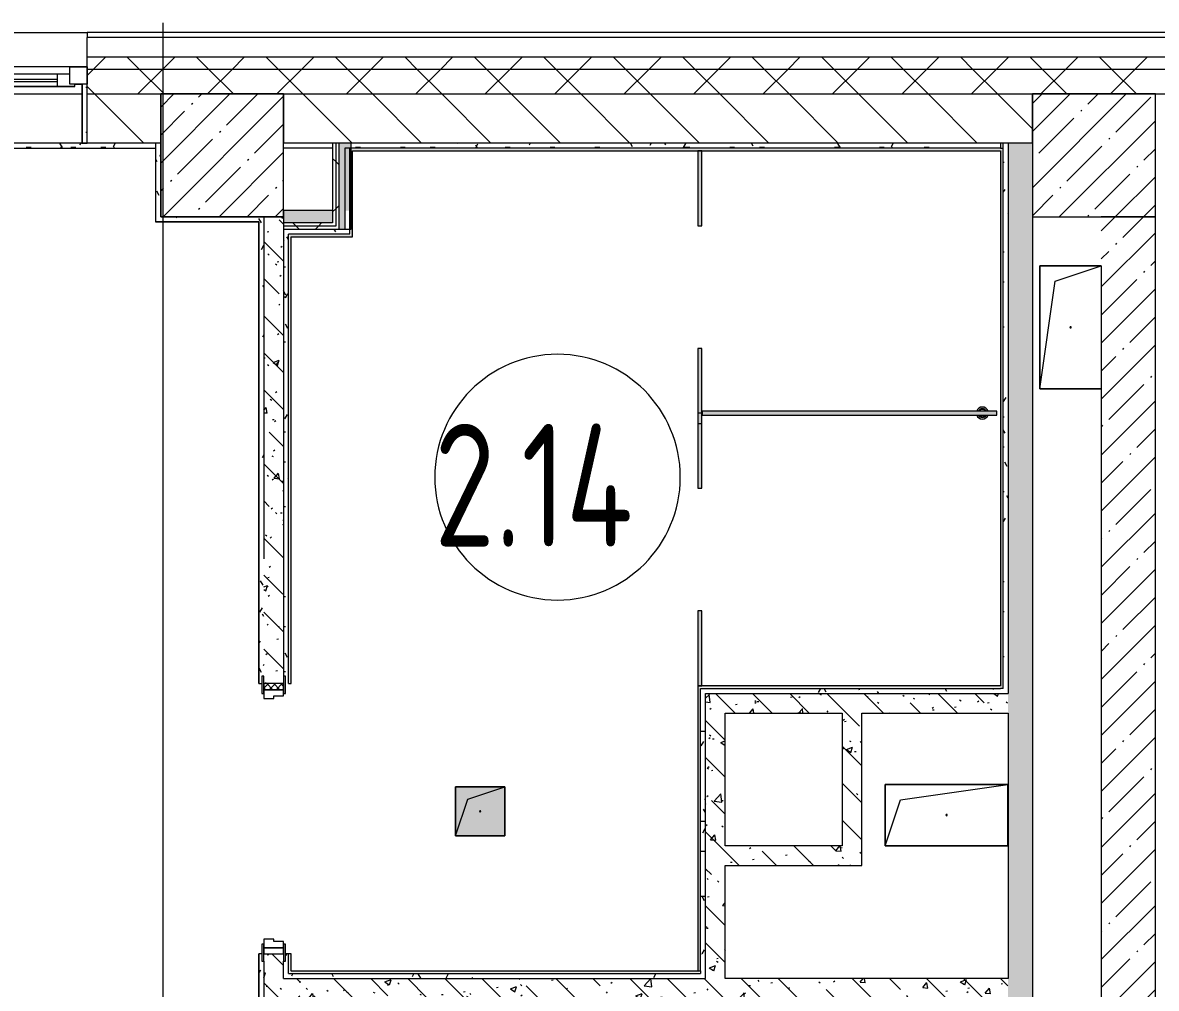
# Model space of a CAD drawing. Header units: millimetres. Extents: x -625 to 415037, y -3642 to 102118.
# Drawn here: x 228860 to 233476, y 23459 to 27389 of the extents above; entities that cross this region are included whole.
import ezdxf

# ---------------------------------------------------------------- set-up
doc = ezdxf.new("R2010")
doc.units = ezdxf.units.MM
for name, color, linetype, lineweight in [('A-AREA-IDEN', 7, 'Continuous', 9), ('A-DOOR-FRAM-2', 7, 'Continuous', 5), ('A-GENM', 7, 'Continuous', 9), ('A-GENM-1', 7, 'Continuous', 20), ('A-GLAZ', 7, 'Continuous', 9), ('A-GLAZ-1', 7, 'Continuous', 5), ('A-WALL', 7, 'Continuous', 5), ('I-WALL', 7, 'Continuous', 5), ('S-COLS', 7, 'Continuous', 9), ('S-COLS-1', 7, 'Continuous', 5), ('Оси', 7, 'Continuous', 9)]:
    doc.layers.add(name, color=color, linetype=linetype, lineweight=lineweight)
doc.layers.add('A-AREA-PATT-2', color=7, linetype='Continuous', lineweight=5, true_color=0xcde0ef, transparency=1)
for name, color, linetype, lineweight, true_color in [('A-DOOR-1', 7, 'Continuous', 5, 0xc0c0c0), ('A-DOOR-FRAM-1', 7, 'Continuous', 5, 0xc0c0c0), ('A-WALL-1', 9, 'Continuous', 5, 0x808080), ('A-WALL-FNSH-1', 9, 'Continuous', 5, 0x808080)]:
    doc.layers.add(name, color=color, linetype=linetype, lineweight=lineweight, true_color=true_color)
doc.layers.get('A-DOOR-1').off()
doc.styles.add('СПДС', font='ГОСТ тип А.ttf', dxfattribs={"width": 0.9})
pattern_1 = [(45, (148772.12, -0.94), (-114.04925, 114.04925), []), (45, (148886.17, -0.94), (-114.04925, 114.04925), [201.612, -40.322, 6.706, -33.617])]
pattern_2 = [(135, (148772.12, -0.94), (-150.8683, -150.8683), [213.36, -35.56, 7.112, -35.56]), (135, (148772.12, 149.83), (-150.8683, -150.8683), []), (50, (148772.12, -0.94), (255.05767, -22.3145), [26.67, -293.37]), (355, (148772.12, -0.94), (-49.3404, 267.47914), [21.336, -234.696]), (100.451, (148793.38, -2.8), (205.7195, 245.16356), [22.666, -249.326]), (46.184, (148772.12, 70.18), (379.511, -58.86), [40.005, -440.055]), (96.636, (148803.75, 65.27), (332.3634, 346.3991), [33.999, -373.989]), (351.184, (148772.12, 70.18), (332.3669, 346.3953), [32.004, -352.044]), (21, (148807.68, 52.4), (212.26017, -143.1711), [26.67, -293.37]), (326, (148807.68, 52.4), (86.5224, 257.8632), [21.336, -234.696]), (71.451, (148825.37, 40.47), (298.78395, 114.6901), [22.666, -249.326]), (37.5, (148772.12, -0.94), (4.32385, 118.37751), [6.706, -225.146, 6.706, -231.546, -235.585]), (37.5, (148772.12, -0.94), (4.32385, 118.37751), [-470.103, 6.706, -228.879]), (7.5, (148772.12, -0.94), (93.54758, 140.2533), [6.706, -129.134, 6.706, -219.812, -89.789]), (7.5, (148772.12, -0.94), (93.54758, 140.2533), [-362.356, 6.706, -83.083]), (327.5, (148692.82, -0.94), (189.82734, -8.02019), [6.706, -82.194, 6.706, -270.662, -368.046]), (327.5, (148692.82, -0.94), (189.82734, -8.02019), [-366.268, 6.706, -361.34]), (317.5, (148657.26, -0.94), (207.38114, 35.59764), [6.706, -108.864, 6.706, -177.495, -261.366]), (317.5, (148657.26, -0.94), (207.38114, 35.59764), [-299.771, 6.706, -254.66])]
pattern_3 = [(45, (148772.12, -0.94), (-141.42136, 141.42136), []), (135, (148772.12, -0.94), (-141.42136, -141.42136), [])]
pattern_4 = [(0, (148772.123, -0.94), (243.84, 60.96), [20.117, -162.763, 20.117, -162.763, -975.36]), (0, (148772.123, -0.94), (243.84, 60.96), [-365.76, 20.117, -345.643, 20.117, -162.763, -426.72]), (0, (148772.123, -0.94), (243.84, 60.96), [-914.4, 20.117, -101.803, 20.117, -284.683]), (120, (148863.563, 29.54), (-174.71291, 180.691634), [20.117, -162.763, 20.117, -162.763, -975.36]), (120, (148863.563, 29.54), (-174.71291, 180.691634), [-365.76, 20.117, -345.643, 20.117, -162.763, -426.72]), (120, (148863.563, 29.54), (-174.71291, 180.691634), [-914.4, 20.117, -101.803, 20.117, -284.683]), (240, (148894.043, 151.46), (-69.12709, -241.651634), [20.117, -162.763, 20.117, -162.763, -975.36]), (240, (148894.043, 151.46), (-69.12709, -241.651634), [-365.76, 20.117, -345.643, 20.117, -162.763, -426.72]), (240, (148894.043, 151.46), (-69.12709, -241.651634), [-914.4, 20.117, -101.803, 20.117, -284.683])]
pattern_5 = [(45, (148772.12, -0.94), (-212.132, 212.132), []), (135, (148772.12, -0.94), (-212.132, -212.132), [])]

# ---------------------------------------------------------------- blocks, each defined once
blk = doc.blocks.new('110_Дверь_СКБ_1Ст_Внутренняя1 - Д-4 1100x2100h_су мгн-32391219-Объем проектирования 2 этажа')
at = {"layer": 'A-DOOR-FRAM-2'}
h = blk.add_hatch(dxfattribs=at)
h.set_pattern_fill('FP_200', color=256, style=0, pattern_type=2)
h.set_pattern_definition([(45, (-371.384, 104.685), (-14.1421, 14.1421), []), (135, (-371.384, 104.685), (-14.1421, -14.1421), [])])
h.paths.add_polyline_path([(-512.5, -39.7), (-512.5, 40), (-537.5, 40), (-537.5, -40), (-512.5, -40)])
at = {"layer": 'A-DOOR-FRAM-1'}
for p, q in [((-497.5, 48), (-567.5, 48)), ((-567.5, 48), (-567.5, 40)), ((-497.5, 40), (-497.5, 48)), ((592.5, 48), (522.5, 48)), ((522.5, 48), (522.5, 40)), ((592.5, 40), (592.5, 48)), ((-567.5, 40), (-497.5, 40)), ((-512.5, 40), (-537.5, 40)), ((-537.5, 40), (-537.5, -40)), ((-487.5, 40), (-512.5, 40)), ((-512.5, 40), (-512.5, -40)), ((-512.5, -40), (-512.5, 40)), ((-497.5, 40), (-512.5, 40)), ((-512.5, 40), (-512.5, 39)), ((-512.5, 39), (-497.5, 39)), ((-497.5, 39), (-497.5, 40)), ((-487.5, 0), (-487.5, 40)), ((-477.5, 0), (-487.5, 0)), ((-477.5, -40), (-477.5, 0)), ((512.5, 0), (502.5, 0)), ((502.5, 0), (502.5, -40)), ((512.5, 40), (512.5, 0)), ((537.5, 40), (512.5, 40)), ((537.5, 40), (522.5, 40)), ((522.5, 40), (522.5, 39)), ((522.5, 40), (592.5, 40)), ((522.5, 39), (537.5, 39)), ((537.5, -40), (537.5, 40)), ((562.5, 40), (537.5, 40)), ((537.5, 40), (537.5, -40)), ((537.5, 39), (537.5, 40)), ((562.5, -40), (562.5, 40)), ((-497.5, -40), (-567.5, -40)), ((-567.5, -40), (-567.5, -48)), ((-537.5, -40), (-512.5, -40)), ((-497.5, -39), (-512.5, -39)), ((-512.5, -39), (-512.5, -40)), ((-512.5, -40), (-477.5, -40)), ((-512.5, -40), (-497.5, -40)), ((-497.5, -40), (-497.5, -39)), ((-497.5, -48), (-497.5, -40)), ((502.5, -40), (537.5, -40)), ((537.5, -39), (522.5, -39)), ((522.5, -39), (522.5, -40)), ((522.5, -40), (537.5, -40)), ((592.5, -40), (522.5, -40)), ((522.5, -40), (522.5, -48)), ((537.5, -40), (537.5, -39)), ((537.5, -40), (562.5, -40)), ((592.5, -48), (592.5, -40)), ((-567.5, -48), (-497.5, -48)), ((522.5, -48), (592.5, -48))]:
    blk.add_line(p, q, dxfattribs=at)
blk = doc.blocks.new('120_Окно_СКБ_2Ст - 120_Окно_СКБ_2Ст 2500х2500 _мал створка справа_-23206729-Объем проектирования 2 этажа')
at = {"layer": 'A-GLAZ'}
for p, q in [((-1250, -75), (-1250, -5)), ((-1250, -5), (-1180, -5)), ((-1180, -5), (-1180, -75)), ((350, -35), (-1180, -35)), ((-1180, -35), (-1180, -75)), ((-1130, -85), (-1130, -35)), ((300, -85), (300, -35)), ((350, -75), (350, -5)), ((350, -5), (420, -5)), ((350, -75), (350, -35)), ((420, -5), (420, -75)), ((1180, -35), (420, -35)), ((420, -35), (420, -75)), ((470, -85), (470, -35)), ((1130, -85), (1130, -35)), ((1180, -75), (1180, -5)), ((1180, -5), (1250, -5)), ((1180, -75), (1180, -35)), ((1250, -5), (1250, -75)), ((-1180, -75), (-1250, -75)), ((-1180, -75), (-1200, -75)), ((-1200, -75), (-1200, -85)), ((-1200, -85), (370, -85)), ((370, -85), (-1200, -85)), ((420, -75), (350, -75)), ((370, -75), (350, -75)), ((370, -85), (370, -75)), ((420, -75), (400, -75)), ((400, -75), (400, -85)), ((400, -85), (1200, -85)), ((1200, -85), (400, -85)), ((1250, -75), (1180, -75)), ((1200, -75), (1180, -75)), ((1200, -85), (1200, -75))]:
    blk.add_line(p, q, dxfattribs=at)
at = {"layer": 'A-GLAZ-1'}
for p, q in [((1250, -5), (-1250, -5)), ((-1230, -75), (-1200, -75)), ((-1130, -55), (300, -55)), ((300, -65), (-1130, -65)), ((370, -75), (400, -75)), ((470, -55), (1130, -55)), ((1130, -65), (470, -65)), ((1200, -75), (1230, -75))]:
    blk.add_line(p, q, dxfattribs=at)
blk = doc.blocks.new('GM_Отверстие прямоугольное _в плите_ - Отверстие-V379-Объем проектирования 2 этажа')
at = {"layer": 'A-GENM'}
for p, q in [((-100, -100), (-100, 100)), ((-100, 100), (100, 100)), ((100, 100), (-100, 100)), ((-100, 100), (-100, -100)), ((-50, 50), (100, 100)), ((100, 100), (100, -100)), ((100, -100), (100, 100)), ((-100, -100), (-50, 50)), ((100, -100), (-100, -100)), ((-100, -100), (100, -100))]:
    blk.add_line(p, q, dxfattribs=at)
for start, end in [(360, 180), (180, 360)]:
    blk.add_arc((0, 0), 2.5, start, end, dxfattribs=at)
blk = doc.blocks.new('GM_Отверстие прямоугольное _в плите_ - Отверстие-21613015-Объем проектирования 2 этажа')
at = {"layer": 'A-GENM'}
for p, q in [((-125, -250), (-125, 250)), ((-125, 250), (125, 250)), ((125, 250), (-125, 250)), ((-125, 250), (-125, -250)), ((-62.5, 187.5), (125, 250)), ((-125, -250), (-62.5, 187.5)), ((125, -250), (-125, -250)), ((-125, -250), (125, -250))]:
    blk.add_line(p, q, dxfattribs=at)
for start, end in [(360, 180), (180, 360)]:
    blk.add_arc((0, 0), 2.5, start, end, dxfattribs=at)
blk = doc.blocks.new('GM_Отверстие прямоугольное _в плите_ - Отверстие-V439-Объем проектирования 2 этажа')
at = {"layer": 'A-GENM'}
for p, q in [((-250, -125), (-250, 125)), ((-250, 125), (250, 125)), ((250, 125), (-250, 125)), ((-250, 125), (-250, -125)), ((-187.5, 62.5), (250, 125)), ((250, 125), (250, -125)), ((250, -125), (250, 125)), ((-250, -125), (-187.5, 62.5)), ((250, -125), (-250, -125)), ((-250, -125), (250, -125))]:
    blk.add_line(p, q, dxfattribs=at)
for start, end in [(360, 180), (180, 360)]:
    blk.add_arc((0, 0), 2.5, start, end, dxfattribs=at)
blk = doc.blocks.new('131_Сантехническая перегородка_Дверь - СД-1-V495-Объем проектирования 2 этажа')
at = {"layer": 'A-GENM'}
for points in [[(0, -3), (0, -8), (305.2, -8), (305.2, 8), (0, 8)], [(805.2, 8), (805.2, -8), (1067.6, -8), (1067.6, 8)]]:
    blk.add_hatch(color=256, dxfattribs=at).paths.add_polyline_path(points)
at = {"layer": 'A-GENM-1'}
for p, q in [((305.2, 8), (0, 8)), ((0, 8), (0, -8)), ((305.2, -8), (305.2, 8)), ((1110.4, 8), (805.2, 8)), ((805.2, 8), (805.2, -8)), ((1110.4, -8), (1110.4, 8)), ((0, -8), (305.2, -8)), ((805.2, -8), (1110.4, -8))]:
    blk.add_line(p, q, dxfattribs=at)
blk = doc.blocks.new('131_Сантехническая перегородка 8 - СП-1-30911291-Объем проектирования 2 этажа')
at = {"layer": 'A-GENM'}
blk.add_hatch(color=256, dxfattribs=at).paths.add_polyline_path([(105, 8), (0, 8), (0, -8), (1200, -8), (1200, 8), (143.4, 8)])
at = {"layer": 'A-GENM', "flags": 128}
for points in [[(71.5, 8), (71.1, 8.5), (70.8, 9), (70.4, 9.5), (70, 9.9), (69.6, 10.4), (69.2, 10.8), (68.8, 11.2), (68.3, 11.6), (67.8, 12), (67.3, 12.3), (66.8, 12.7), (66.3, 13), (65.8, 13.3), (65.3, 13.6), (64.7, 13.8), (64.2, 14), (63.6, 14.3), (63, 14.4), (62.4, 14.6), (61.9, 14.7), (61.3, 14.9), (60.7, 14.9), (60.1, 15), (59.5, 15.1), (58.9, 15.1), (58.3, 15.1), (57.7, 15), (57.1, 15), (56.5, 14.9), (55.9, 14.8), (55.3, 14.7), (54.7, 14.5), (54.1, 14.4), (53.5, 14.2), (53, 13.9), (52.4, 13.7), (51.9, 13.4), (51.4, 13.2), (50.8, 12.9), (50.3, 12.5), (49.8, 12.2), (49.3, 11.8), (48.9, 11.4), (48.4, 11), (48, 10.6), (47.6, 10.2), (47.2, 9.7), (46.8, 9.3), (46.4, 8.8), (46.1, 8.3), (45.9, 8)], [(45.9, -8), (46.3, -8.5), (46.6, -9), (47, -9.5), (47.4, -9.9), (47.8, -10.4), (48.2, -10.8), (48.6, -11.2), (49.1, -11.6), (49.6, -12), (50, -12.3), (50.5, -12.7), (51.1, -13), (51.6, -13.3), (52.1, -13.6), (52.7, -13.8), (53.2, -14), (53.8, -14.3), (54.4, -14.4), (54.9, -14.6), (55.5, -14.7), (56.1, -14.9), (56.7, -14.9), (57.3, -15), (57.9, -15.1), (58.5, -15.1), (59.1, -15.1), (59.7, -15), (60.3, -15), (60.9, -14.9), (61.5, -14.8), (62.1, -14.7), (62.7, -14.5), (63.3, -14.4), (63.8, -14.2), (64.4, -13.9), (65, -13.7), (65.5, -13.4), (66, -13.2), (66.6, -12.9), (67.1, -12.5), (67.6, -12.2), (68, -11.8), (68.5, -11.4), (69, -11), (69.4, -10.6), (69.8, -10.2), (70.2, -9.7), (70.6, -9.3), (70.9, -8.8), (71.3, -8.3), (71.5, -8)]]:
    blk.add_lwpolyline(points, dxfattribs=at)
at = {"layer": 'A-GENM'}
for radius, start, end in [(24.6, 19.9113, 160.0887), (17.6, 28.9731, 151.0269), (15.1, 33.7811, 146.2189), (24.6, 199.9113, 340.0887), (17.6, 208.9731, 331.0269), (15.1, 213.7811, 326.2189)]:
    blk.add_arc((58.7, 0), radius, start, end, dxfattribs=at)
at = {"layer": 'A-GENM-1'}
for p, q in [((1200, 8), (0, 8)), ((0, 8), (0, -8)), ((1200, -8), (1200, 8)), ((0, -8), (1200, -8))]:
    blk.add_line(p, q, dxfattribs=at)
blk = doc.blocks.new('131_Сантехническая перегородка_Дверь - СД-1-V494-Объем проектирования 2 этажа')
at = {"layer": 'A-GENM'}
for points in [[(305.2, -8), (305.2, 8), (0, 8), (0, -8)], [(1110.4, -8), (1110.4, 8), (805.2, 8), (805.2, -8), (1102.4, -8)]]:
    blk.add_hatch(color=256, dxfattribs=at).paths.add_polyline_path(points)
at = {"layer": 'A-GENM-1'}
for p, q in [((305.2, 8), (0, 8)), ((0, 8), (0, -8)), ((305.2, -8), (305.2, 8)), ((1110.4, 8), (805.2, 8)), ((805.2, 8), (805.2, -8)), ((1110.4, -8), (1110.4, 8)), ((0, -8), (305.2, -8)), ((805.2, -8), (1110.4, -8))]:
    blk.add_line(p, q, dxfattribs=at)
blk = doc.blocks.new('Марка_Помещения - Номер-25198446-Объем проектирования 2 этажа')
at = {"layer": 'A-AREA-IDEN'}
for start, end in [(360, 180), (180, 360)]:
    blk.add_arc((0, 0), 2.5, start, end, dxfattribs=at)

msp = doc.modelspace()

# ---------------------------------------------------------------- hatches: boundary and pattern name
at = {"layer": 'A-AREA-PATT-2'}
h = msp.add_hatch(color=256, dxfattribs=at)
h.paths.add_polyline_path([(231615.1, 23524.6), (231615.1, 24684.6), (232847.3, 24684.6), (232847.3, 26873.6), (230197.6, 26873.6), (230196.3, 26523.6), (229947.6, 26523.6), (229947.6, 24699.1), (229953.1, 24699.1), (229953.1, 26518.1), (230203.1, 26518.1), (230203.1, 26868.1), (232841.8, 26868.1), (232841.8, 24690.1), (231609.6, 24690.1), (231609.6, 23530.1), (229953.1, 23530.1), (229953.1, 23599.1), (229947.6, 23597.9), (229947.6, 23524.6), (231503.9, 23524.6)])
h.paths.add_polyline_path([(230622.8, 24079.1), (230822.8, 24079.1), (230822.8, 24279.1), (230622.8, 24279.1), (230622.8, 24181.3)])
h.paths.add_polyline_path([(232767, 25777), (232778.4, 25779.2), (232787.6, 25786), (232787.6, 25792.4), (232779.5, 25792.4), (232776.5, 25789), (232767.7, 25785.4), (232745.7, 25792.4), (232747.8, 25786), (232760.1, 25777)])
h.paths.add_polyline_path([(232753.5, 25808.4), (232756, 25808.4), (232759, 25811.9), (232767.7, 25815.5), (232789.7, 25808.4), (232787.6, 25814.9), (232775.3, 25823.8), (232757.1, 25821.6), (232747.8, 25814.9), (232747.8, 25808.4), (232752.9, 25808.4)])
at = {"layer": 'A-WALL'}
h = msp.add_hatch(dxfattribs=at)
h.set_pattern_fill('FP_24', color=256, style=0, pattern_type=2)
h.set_pattern_definition(pattern_3)
h.paths.add_polyline_path([(233082.8, 27199.1), (241932.1, 27199.1), (241932.1, 27249.1), (229122.1, 27249.1), (229122.1, 27199.1), (232972.1, 27199.1)])
h.paths.add_polyline_path([(226462.1, 27199.1), (226622.1, 27199.1), (226622.1, 27249.1), (225112.1, 27249.1), (225112.1, 27199.1), (226442.1, 27199.1)])
h.paths.add_polyline_path([(222281.1, 27199.1), (223012.1, 27199.1), (223012.1, 27249.1), (217632.1, 27249.1), (217632.1, 27199.1), (221880.4, 27199.1)])
h.paths.add_polyline_path([(214032.1, 27199.1), (214032.1, 27249.1), (212952.1, 27249.1), (212952.1, 27199.1), (213930.3, 27199.1)])
h.paths.add_polyline_path([(214932.1, 27199.1), (216732.1, 27199.1), (216732.1, 27249.1), (214932.1, 27249.1)])
h.paths.add_polyline_path([(209812.1, 27199.1), (209812.1, 27249.1), (208632.1, 27249.1), (208632.1, 27199.1), (209593.9, 27199.1)])
h.paths.add_polyline_path([(203553.1, 27199.1), (203782, 27199.1), (203782, 27249.1), (202632.3, 27249.1), (202632.3, 27199.1), (203552.1, 27199.1)])
h.paths.add_polyline_path([(204682, 27199.1), (205932.1, 27199.1), (205932.1, 27249.1), (204682, 27249.1)])
h.paths.add_polyline_path([(199475.6, 27199.1), (199532.3, 27199.1), (199532.3, 27249.1), (198432.4, 27249.1), (198432.4, 27199.1), (199136.9, 27199.1)])
h.paths.add_polyline_path([(197532.1, 27199.1), (197532.4, 27199.1), (197532.1, 27249.1), (196279.1, 27249.1), (196279.1, 27199.1), (197307.4, 27199.1)])
h.paths.add_polyline_path([(192971, 27199.1), (193179.1, 27199.1), (193179.1, 27249.1), (190782.1, 27249.1), (190782.1, 27199.1), (191553.1, 27199.1)])
h = msp.add_hatch(dxfattribs=at)
h.set_pattern_fill('FP_24', color=256, style=0, pattern_type=2)
h.set_pattern_definition(pattern_3)
h.paths.add_polyline_path([(241394.2, 27099.1), (241832.1, 27099.1), (241832.1, 27199.1), (229122.1, 27199.1), (229122.1, 27099.1), (240671.5, 27099.1)])
h.paths.add_polyline_path([(226022.1, 27099.1), (226622.1, 27099.1), (226622.1, 27199.1), (225112.1, 27199.1), (225112.1, 27099.1), (225522.1, 27099.1)])
h.paths.add_polyline_path([(208932.1, 27099.1), (209812.1, 27099.1), (209812.1, 27199.1), (208632.1, 27199.1), (208632.1, 27099.1), (208912.1, 27099.1)])
h.paths.add_polyline_path([(205632.6, 27099.1), (205932.1, 27099.1), (205932.1, 27199.1), (204682, 27199.1), (204682, 27099.1), (205257.5, 27099.1)])
h.paths.add_polyline_path([(212952.1, 27099.1), (214032.1, 27099.1), (214032.1, 27199.1), (212952.1, 27199.1), (212952.1, 27169.1)])
h.paths.add_polyline_path([(214932.1, 27099.1), (216732.1, 27099.1), (216732.1, 27199.1), (214932.1, 27199.1), (214932.1, 27099.9)])
h.paths.add_polyline_path([(203782, 27099.1), (203782, 27199.1), (202632.3, 27199.1), (202632.3, 27099.1), (203553.1, 27099.1)])
h.paths.add_polyline_path([(190932.1, 27099.1), (193179.1, 27099.1), (193179.1, 27199.1), (190832.1, 27199.1), (190832.1, 27099.1)])
h.paths.add_polyline_path([(196279.1, 27099.1), (197532.4, 27099.1), (197532.1, 27199.1), (196279.1, 27199.1), (196279.1, 27139.1)])
h.paths.add_polyline_path([(222812.1, 27099.1), (223012.1, 27099.1), (223012.1, 27199.1), (217632.1, 27199.1), (217632.1, 27099.1), (222603.1, 27099.1)])
h.paths.add_polyline_path([(198432.4, 27099.1), (199532.3, 27099.1), (199532.3, 27199.1), (198432.4, 27199.1)])
at = {"layer": 'I-WALL'}
h = msp.add_hatch(dxfattribs=at)
h.set_pattern_fill('FP_23', color=256, style=0, pattern_type=2)
h.set_pattern_definition([(135, (148772.12, -0.94), (-141.42136, -141.42136), [])])
h.paths.add_polyline_path([(221669.4, 26899.1), (222312.1, 26899.1), (222312.1, 27099.1), (219582.1, 27099.1), (219582.1, 26899.1), (221519, 26899.1)])
h.paths.add_polyline_path([(208632.1, 26899.1), (208932.1, 26899.1), (208932.1, 27099.1), (208632.1, 27099.1), (208632.1, 26900)])
h.paths.add_polyline_path([(205257.5, 26899.1), (205932.1, 26899.1), (205932.1, 27099.1), (204682, 27099.1), (204682, 26899.1)])
h.paths.add_polyline_path([(232841.8, 26899.1), (232972.1, 26899.1), (232972.1, 27099.1), (229922.1, 27099.1), (229922.1, 26899.1), (232797.5, 26899.1)])
h.paths.add_polyline_path([(209553.1, 26899.1), (209832.1, 26899.1), (209832.1, 27099.1), (209532.1, 27099.1), (209532.1, 26899.1), (209552.1, 26899.1)])
h.paths.add_polyline_path([(212932.1, 26899.1), (214032.1, 26899.1), (214032.1, 27099.1), (212932.1, 27099.1), (212932.1, 27017.8)])
h.paths.add_polyline_path([(215532.1, 26899.1), (216732.1, 26899.1), (216732.1, 27099.1), (215532.1, 27099.1)])
h.paths.add_polyline_path([(217632.1, 26899.1), (219082.1, 26899.1), (219082.1, 27099.1), (217632.1, 27099.1), (217632.1, 27031.1)])
h.paths.add_polyline_path([(229401.1, 26899.1), (229422.1, 26899.1), (229422.1, 27099.1), (229122.1, 27099.1), (229122.1, 26899.1)])
h.paths.add_polyline_path([(203552.1, 26899.1), (203782, 26899.1), (203782, 27099.1), (203532.1, 27099.1), (203532.1, 26899.1)])
h.paths.add_polyline_path([(226442.1, 26899.1), (226622.1, 26899.1), (226622.1, 27099.1), (226022.1, 27099.1), (226022.1, 26899.1), (226362.1, 26899.1)])
h.paths.add_polyline_path([(199475.6, 26899.1), (199532.3, 26899.1), (199532.3, 27099.1), (199136.9, 27099.1), (199136.9, 26899.1)])
h.paths.add_polyline_path([(225522.1, 26899.1), (225522.1, 27099.1), (225112.1, 27099.1), (225112.1, 26899.1), (225494, 26899.1)])
h.paths.add_polyline_path([(202632.3, 26899.1), (202932.1, 26899.1), (202932.1, 27099.1), (202632.3, 27099.1), (202632.3, 27014.9)])
h.paths.add_polyline_path([(223012.1, 26899.1), (223012.1, 27099.1), (222812.1, 27099.1), (222812.1, 26899.1), (222832.1, 26899.1)])
h = msp.add_hatch(dxfattribs=at)
h.set_pattern_fill('FP_191', color=256, style=0, pattern_type=2)
h.set_pattern_definition(pattern_4)
h.paths.add_polyline_path([(229102.1, 26899.1), (229122.1, 26899.1), (229122.1, 27139.1), (229102.1, 27139.1), (229102.1, 26969.7)])
h = msp.add_hatch(dxfattribs=at)
h.set_pattern_fill('FP_191', color=256, style=0, pattern_type=2)
h.set_pattern_definition(pattern_4)
h.paths.add_polyline_path([(227662.3, 26879.1), (229402.1, 26879.1), (229401.1, 26899.1), (226442.1, 26899.1), (226462.1, 26879.1), (227300.9, 26879.1)])
h = msp.add_hatch(dxfattribs=at)
h.set_pattern_fill('FP_191', color=256, style=0, pattern_type=2)
h.set_pattern_definition(pattern_4)
h.paths.add_polyline_path([(229422.1, 26599.1), (229422.1, 26899.1), (229402.1, 26898.3), (229402.1, 26599.1)])
h = msp.add_hatch(dxfattribs=at)
h.set_pattern_fill('FP_192', color=256, style=0, pattern_type=2)
h.set_pattern_definition(pattern_5)
h.paths.add_polyline_path([(230134.6, 26574.1), (230134.6, 26899.1), (230122.1, 26899.1), (230122.1, 26574.1)])
h = msp.add_hatch(dxfattribs=at)
h.set_pattern_fill('FP_192', color=256, style=0, pattern_type=2)
h.set_pattern_definition(pattern_5)
h.paths.add_polyline_path([(230134.6, 26561.6), (230147.1, 26561.6), (230147.1, 26899.1), (230134.6, 26899.1), (230134.6, 26574.1)])
for points in [[(230172.1, 26549.1), (230172.1, 26624.1), (230197.1, 26624.1), (230196.3, 26874.9), (230192.1, 26879.1), (230197.1, 26879.1), (230197.1, 26899.1), (230147.1, 26899.1), (230147.1, 26549.1), (230159.6, 26549.1)], [(229922.1, 26574.1), (230122.1, 26574.1), (230122.1, 26624.1), (229922.1, 26624.1), (229922.1, 26599.1)]]:
    msp.add_hatch(color=256, dxfattribs=at).paths.add_polyline_path(points)
h = msp.add_hatch(dxfattribs=at)
h.set_pattern_fill('FP_191', color=256, style=0, pattern_type=2)
h.set_pattern_definition(pattern_4)
h.paths.add_polyline_path([(232841.8, 26879.1), (232852.8, 26879.1), (232852.8, 26899.1), (230197.1, 26899.1), (230197.1, 26879.1), (232721.4, 26879.1)])
h = msp.add_hatch(dxfattribs=at)
h.set_pattern_fill('FP_191', color=256, style=0, pattern_type=2)
h.set_pattern_definition(pattern_4)
h.paths.add_polyline_path([(232852.8, 24659.1), (232872.8, 24659.1), (232872.8, 26899.1), (232852.8, 26899.1), (232852.8, 24679.1)])
h = msp.add_hatch(dxfattribs=at)
h.set_pattern_fill('FP_41', color=256, style=0, pattern_type=2)
h.set_pattern_definition(pattern_2)
h.paths.add_polyline_path([(232972.1, 18799.1), (232972.1, 26899.1), (232872.8, 26899.1), (232872.8, 18799.1)])
h = msp.add_hatch(dxfattribs=at)
h.set_pattern_fill('FP_191', color=256, style=0, pattern_type=2)
h.set_pattern_definition(pattern_4)
h.paths.add_polyline_path([(229402.1, 26579.1), (229821.1, 26579.1), (229821.1, 26599.1), (229402.1, 26599), (229402.1, 26592.3)])
h = msp.add_hatch(dxfattribs=at)
h.set_pattern_fill('FP_191', color=256, style=0, pattern_type=2)
h.set_pattern_definition(pattern_4)
h.paths.add_polyline_path([(229842.1, 23199.1), (229840.5, 23569.1), (229834.1, 23569.1), (229834.1, 23599.1), (229822.1, 23599.1), (229823.1, 23219.1), (229830.5, 23211.3)])
h.paths.add_polyline_path([(229842.1, 23199.1), (229822.1, 23219.1), (229822.1, 23199.1), (229830.5, 23199.1)])
h.paths.add_polyline_path([(229822.1, 24699.1), (229834.1, 24699.1), (229834.1, 24729.1), (229842.1, 24729.1), (229842.1, 26599.1), (229822.1, 26599.1), (229822.1, 24769.6)])
h = msp.add_hatch(dxfattribs=at)
h.set_pattern_fill('FP_41', color=256, style=0, pattern_type=2)
h.set_pattern_definition(pattern_2)
h.paths.add_polyline_path([(229842.1, 23199.1), (229922.1, 23199.1), (229922.1, 23599.1), (229842.1, 23599.1), (229842.1, 23388.1)])
h.paths.add_polyline_path([(229922.1, 24699.1), (229922.1, 26599.1), (229842.1, 26599.1), (229842.1, 24699.1)])
h = msp.add_hatch(dxfattribs=at)
h.set_pattern_fill('FP_1', color=256, style=0, pattern_type=2)
h.set_pattern_definition(pattern_1)
h.paths.add_polyline_path([(233263.5, 18569.1), (233472.1, 18569.1), (233472.1, 18599.1), (233252.1, 18599.1), (233252.1, 18569.1)])
h.paths.add_polyline_path([(233472.1, 19099.1), (233472.1, 22699.1), (233252.1, 22699.1), (233252.1, 19099.1), (233282.1, 19099.1)])
h.paths.add_polyline_path([(233376.2, 23199.1), (233472.1, 23199.1), (233472.1, 26599.1), (233252.1, 26599.1), (233253, 23199.1), (233282.1, 23199.1)])
h = msp.add_hatch(dxfattribs=at)
h.set_pattern_fill('FP_192', color=256, style=0, pattern_type=2)
h.set_pattern_definition(pattern_5)
h.paths.add_polyline_path([(229942.1, 26561.6), (230134.6, 26561.6), (230134.6, 26574.1), (229922.1, 26574.1), (229923.5, 26561.6)])
h = msp.add_hatch(dxfattribs=at)
h.set_pattern_fill('FP_192', color=256, style=0, pattern_type=2)
h.set_pattern_definition(pattern_5)
h.paths.add_polyline_path([(229942.1, 26549.1), (230147.1, 26549.1), (230147.1, 26561.6), (229922.1, 26561.6), (229923, 26549.1)])
h = msp.add_hatch(dxfattribs=at)
h.set_pattern_fill('FP_191', color=256, style=0, pattern_type=2)
h.set_pattern_definition(pattern_4)
h.paths.add_polyline_path([(230192.1, 26529.1), (230191.8, 26549.1), (229922.1, 26549.1), (229922.1, 26529.1), (230191.8, 26529.1)])
h = msp.add_hatch(dxfattribs=at)
h.set_pattern_fill('FP_191', color=256, style=0, pattern_type=2)
h.set_pattern_definition(pattern_4)
h.paths.add_polyline_path([(229922.1, 23499.1), (229942.1, 23499.1), (229942.1, 23599.1), (229930.1, 23598.7), (229929.6, 23569.1), (229922.1, 23569.1), (229922.1, 23519.1)])
h.paths.add_polyline_path([(229930.1, 24699.1), (229942.1, 24699.1), (229942.1, 26529.1), (229922.1, 26529.1), (229922.1, 24729.1), (229930.1, 24729.1)])
h = msp.add_hatch(dxfattribs=at)
h.set_pattern_fill('FP_191', color=256, style=0, pattern_type=2)
h.set_pattern_definition(pattern_4)
h.paths.add_polyline_path([(231624.6, 23519.1), (231640.6, 23519.1), (231640.6, 24679.1), (231620.6, 24679.1), (231620.6, 23519.1)])
h = msp.add_hatch(dxfattribs=at)
h.set_pattern_fill('FP_191', color=256, style=0, pattern_type=2)
h.set_pattern_definition(pattern_4)
h.paths.add_polyline_path([(232100.1, 24659.1), (232852.8, 24659.1), (232852.8, 24679.1), (231640.6, 24679.1), (231640.6, 24659.1), (231998.7, 24659.1)])
h = msp.add_hatch(dxfattribs=at)
h.set_pattern_fill('FP_41', color=256, style=0, pattern_type=2)
h.set_pattern_definition(pattern_2)
h.paths.add_polyline_path([(231997.2, 24579.1), (232872.8, 24579.1), (232872.8, 24659.1), (231640.6, 24659.1), (231640.6, 24579.1), (231720.6, 24579.1)])
h = msp.add_hatch(dxfattribs=at)
h.set_pattern_fill('FP_41', color=256, style=0, pattern_type=2)
h.set_pattern_definition(pattern_2)
h.paths.add_polyline_path([(231720.6, 23499.1), (231720.6, 24579.1), (231640.6, 24579.1), (231640.6, 23499.1)])
h = msp.add_hatch(dxfattribs=at)
h.set_pattern_fill('FP_41', color=256, style=0, pattern_type=2)
h.set_pattern_definition(pattern_2)
h.paths.add_polyline_path([(232197.2, 24039.1), (232277.2, 24039.1), (232277.2, 24579.1), (232197.2, 24579.1), (232197.2, 24150.6)])
h = msp.add_hatch(dxfattribs=at)
h.set_pattern_fill('FP_41', color=256, style=0, pattern_type=2)
h.set_pattern_definition(pattern_2)
h.paths.add_polyline_path([(232041.3, 23959.1), (232277.2, 23959.1), (232277.2, 24039.1), (231720.6, 24039.1), (231720.6, 23959.1), (231998.7, 23959.1)])
h = msp.add_hatch(dxfattribs=at)
h.set_pattern_fill('FP_41', color=256, style=0, pattern_type=2)
h.set_pattern_definition(pattern_2)
h.paths.add_polyline_path([(232197.2, 23419.1), (232872.8, 23419.1), (232871.1, 23499.1), (229922.1, 23498.8), (229922.1, 23419.1), (231998.7, 23419.1)])
h = msp.add_hatch(dxfattribs=at)
h.set_pattern_fill('FP_191', color=256, style=0, pattern_type=2)
h.set_pattern_definition(pattern_4)
h.paths.add_polyline_path([(230568.1, 23499.1), (231640.6, 23499.1), (231640.6, 23519.1), (229942.1, 23519.1), (229942.1, 23499.1), (230553.2, 23499.1)])
at = {"layer": 'S-COLS-1'}
h = msp.add_hatch(dxfattribs=at)
h.set_pattern_fill('FP_1', color=256, style=0, pattern_type=2)
h.set_pattern_definition(pattern_1)
h.paths.add_polyline_path([(229830.5, 26599.1), (229922.1, 26599.1), (229922.1, 27099.1), (229422.1, 27099.1), (229422.1, 26599.1)])
h = msp.add_hatch(dxfattribs=at)
h.set_pattern_fill('FP_1', color=256, style=0, pattern_type=2)
h.set_pattern_definition(pattern_1)
h.paths.add_polyline_path([(233230.7, 26599.1), (233472.1, 26599.1), (233472.1, 27099.1), (232972.1, 27099.1), (232972.8, 26599.1), (233192.8, 26599.1)])

# ---------------------------------------------------------------- linework, layer by layer
at = {"layer": 'A-WALL'}
for p, q in [((226622.1, 27349.1), (229122.1, 27349.1)), ((242062.1, 27329.1), (229122.1, 27329.1)), ((241982.1, 27249.1), (229122.1, 27249.1)), ((241932.1, 27199.1), (229122.1, 27199.1)), ((229122.1, 27099.1), (232972.1, 27099.1)), ((229922.1, 27099.1), (229922.1, 26899.1)), ((232972.1, 26899.1), (232972.1, 27099.1)), ((232972.8, 26899.1), (229922.1, 26899.1)), ((230134.6, 26899.1), (230134.6, 26561.6)), ((230147.1, 26899.1), (230147.1, 26549.1)), ((232852.8, 24679.1), (232852.8, 26899.1)), ((232872.8, 26899.1), (232872.8, 24659.1)), ((229842.1, 26599.1), (229842.1, 25206.9)), ((230122.1, 26574.1), (229922.1, 26574.1)), ((230134.6, 26561.6), (229922.1, 26561.6)), ((229922.1, 26549.1), (229922.1, 24729.1)), ((230192.1, 26529.1), (229942.1, 26529.1)), ((231640.6, 23499.1), (231640.6, 24659.1)), ((231640.6, 24659.1), (232872.8, 24659.1)), ((229942.1, 23519.1), (229942.1, 23599.1)), ((229842.1, 23569.1), (229842.1, 23199.1)), ((229922.1, 23499.1), (229922.1, 23569.1)), ((229922.1, 23499.1), (231640.6, 23499.1)), ((229942.1, 23519.1), (231620.6, 23519.1))]:
    msp.add_line(p, q, dxfattribs=at)
at = {"layer": 'A-WALL-1'}
for p, q in [((229122.1, 26899.1), (229122.1, 27329.1)), ((229122.1, 27139.1), (229102.1, 27139.1)), ((229102.1, 27139.1), (229102.1, 26899.1)), ((229422.1, 26599.1), (229422.1, 27099.1)), ((232972.1, 27099.1), (241832.1, 27099.1)), ((229422.1, 26899.1), (226022.1, 26899.1)), ((226442.1, 26879.1), (229402.1, 26879.1)), ((229102.1, 26899.1), (229122.1, 26899.1)), ((230122.1, 26899.1), (230122.1, 26574.1)), ((230192.1, 26879.1), (230172.1, 26879.1)), ((230172.1, 26879.1), (230172.1, 26549.1)), ((230192.1, 26529.1), (230192.1, 26879.1)), ((230197.1, 26549.1), (230197.1, 26899.1)), ((232841.8, 26879.1), (232852.8, 26879.1)), ((232972.8, 23199.1), (232972.8, 26899.1)), ((229922.1, 26599.1), (229422.1, 26599.1)), ((230122.1, 26624.1), (229922.1, 26624.1)), ((229922.1, 26624.1), (229922.1, 26549.1)), ((233472.1, 26599.1), (233252.1, 26599.1)), ((233472.1, 23199.1), (233472.1, 26599.1)), ((229821.1, 26579.1), (229822.1, 26579.1)), ((229822.1, 26579.1), (229822.1, 24699.1)), ((229922.1, 26549.1), (230197.1, 26549.1)), ((229942.1, 24699.1), (229942.1, 26529.1)), ((233252.1, 26399.1), (233252.1, 23199.1)), ((229822.1, 24699.1), (229834.1, 24699.1)), ((232852.8, 24679.1), (232841.8, 24679.1)), ((231720.6, 24579.1), (232197.2, 24579.1)), ((231720.6, 24039.1), (231720.6, 24579.1)), ((232197.2, 24579.1), (232197.2, 24039.1)), ((232277.2, 24579.1), (232872.8, 24579.1)), ((232277.2, 23959.1), (232277.2, 24579.1)), ((232872.8, 24579.1), (232872.8, 23499.1)), ((232197.2, 24039.1), (231720.6, 24039.1)), ((231720.6, 23499.1), (231720.6, 23959.1)), ((231720.6, 23959.1), (232277.2, 23959.1)), ((229834.1, 23599.1), (229822.1, 23599.1)), ((229942.1, 23599.1), (229930.1, 23599.1)), ((231620.6, 23530.1), (231620.6, 23519.1)), ((232872.8, 23499.1), (231720.6, 23499.1))]:
    msp.add_line(p, q, dxfattribs=at)
at = {"layer": 'A-WALL-FNSH-1'}
for p, q in [((242082.1, 27349.1), (229122.1, 27349.1)), ((229122.1, 27349.1), (229122.1, 27329.1)), ((229102.1, 27139.1), (229101.1, 27139.1)), ((229101.1, 27139.1), (229101.1, 26899.1)), ((226463.1, 26878.1), (229401.1, 26878.1)), ((229101.1, 26899.1), (229102.1, 26899.1)), ((229401.1, 26899.1), (229401.1, 26879.1)), ((229402.1, 26579.1), (229402.1, 26899.1)), ((232841.8, 26879.1), (230192.1, 26879.1)), ((230203.1, 26868.1), (232841.8, 26868.1)), ((230203.1, 26518.1), (230203.1, 26868.1)), ((232841.8, 26899.1), (232841.8, 26879.1)), ((232841.8, 26868.1), (232841.8, 24690.1)), ((229401.1, 26599.1), (229401.1, 26578.1)), ((229401.1, 26578.1), (229821.1, 26578.1)), ((229821.1, 26579.1), (229402.1, 26579.1)), ((229821.1, 24699.1), (229821.1, 26579.1)), ((229953.1, 24699.1), (229953.1, 26518.1)), ((229953.1, 26518.1), (230203.1, 26518.1)), ((229821.1, 24699.1), (229822.1, 24699.1)), ((229942.1, 24699.1), (229953.1, 24699.1)), ((231609.6, 24690.1), (231609.6, 23530.1)), ((232841.8, 24690.1), (231609.6, 24690.1)), ((231620.6, 23530.1), (231620.6, 24679.1)), ((231620.6, 24679.1), (232841.8, 24679.1)), ((229822.1, 23599.1), (229821.1, 23599.1)), ((229821.1, 23599.1), (229821.1, 23220.1)), ((229822.1, 23220.1), (229822.1, 23599.1)), ((229953.1, 23599.1), (229942.1, 23599.1)), ((229953.1, 23530.1), (229953.1, 23599.1)), ((229953.1, 23530.1), (231620.6, 23530.1))]:
    msp.add_line(p, q, dxfattribs=at)
at = {"layer": 'I-WALL'}
for p, q in [((226642.1, 27099.1), (229102.1, 27099.1)), ((230122.1, 26879.1), (229922.1, 26879.1))]:
    msp.add_line(p, q, dxfattribs=at)
at = {"layer": 'S-COLS'}
for p, q in [((229422.1, 27099.1), (229422.1, 26899.1)), ((229922.1, 26899.1), (229922.1, 27099.1)), ((232972.1, 27099.1), (232972.1, 26899.1))]:
    msp.add_line(p, q, dxfattribs=at)
at = {"layer": 'S-COLS-1'}
for p, q in [((229922.1, 27099.1), (229422.1, 27099.1)), ((233472.1, 27099.1), (232972.1, 27099.1)), ((233472.1, 26599.1), (233472.1, 27099.1)), ((229422.1, 26899.1), (229422.1, 26599.1)), ((229922.1, 26599.1), (229922.1, 26899.1)), ((232972.1, 26899.1), (232972.1, 26599.1)), ((229422.1, 26599.1), (229922.1, 26599.1)), ((232972.1, 26599.1), (233472.1, 26599.1))]:
    msp.add_line(p, q, dxfattribs=at)
at = {"layer": 'Оси'}
msp.add_line((229432.1, 22389.2), (229432.1, 27389.2), dxfattribs=at)

# ---------------------------------------------------------------- block references
at = {"layer": 'A-AREA-IDEN', "xscale": 199.9999999999999, "yscale": 199.9999999999999, "zscale": 199.9999999999999}
msp.add_blockref('Марка_Помещения - Номер-25198446-Объем проектирования 2 этажа', (231037.8, 25539.4), dxfattribs=at)
at = {"layer": 'A-DOOR-1', "rotation": 270}
msp.add_blockref('110_Дверь_СКБ_1Ст_Внутренняя1 - Д-4 1100x2100h_су мгн-32391219-Объем проектирования 2 этажа', (229882.1, 24161.6), dxfattribs=at)
at = {"layer": 'A-GENM'}
for name, p, rotation in [('131_Сантехническая перегородка_Дверь - СД-1-V494-Объем проектирования 2 этажа', (231617.6, 25757.7), 89.99999999997607), ('131_Сантехническая перегородка 8 - СП-1-30911291-Объем проектирования 2 этажа', (232826.4, 25800.4), 180), ('131_Сантехническая перегородка_Дверь - СД-1-V495-Объем проектирования 2 этажа', (231617.6, 24690.1), 89.99999999997607)]:
    msp.add_blockref(name, p, dxfattribs=dict(at, rotation=rotation))
for name, p in [('GM_Отверстие прямоугольное _в плите_ - Отверстие-21613015-Объем проектирования 2 этажа', (233127.1, 26149.1)), ('GM_Отверстие прямоугольное _в плите_ - Отверстие-V439-Объем проектирования 2 этажа', (232622.1, 24164.1)), ('GM_Отверстие прямоугольное _в плите_ - Отверстие-V379-Объем проектирования 2 этажа', (230722.8, 24179.1))]:
    msp.add_blockref(name, p, dxfattribs=at)
at = {"layer": 'A-GLAZ', "color": 3}
msp.add_blockref('120_Окно_СКБ_2Ст - 120_Окно_СКБ_2Ст 2500х2500 _мал створка справа_-23206729-Объем проектирования 2 этажа', (227872.1, 27214.1), dxfattribs=at)

# ---------------------------------------------------------------- texts
at = {"layer": 'A-AREA-IDEN', "insert": (230536.1, 25756.5), "char_height": 500, "width": 1255.443, "attachment_point": 1, "style": 'СПДС'}
msp.add_mtext('2.14', dxfattribs=at)

doc.saveas('drawing.dxf')
